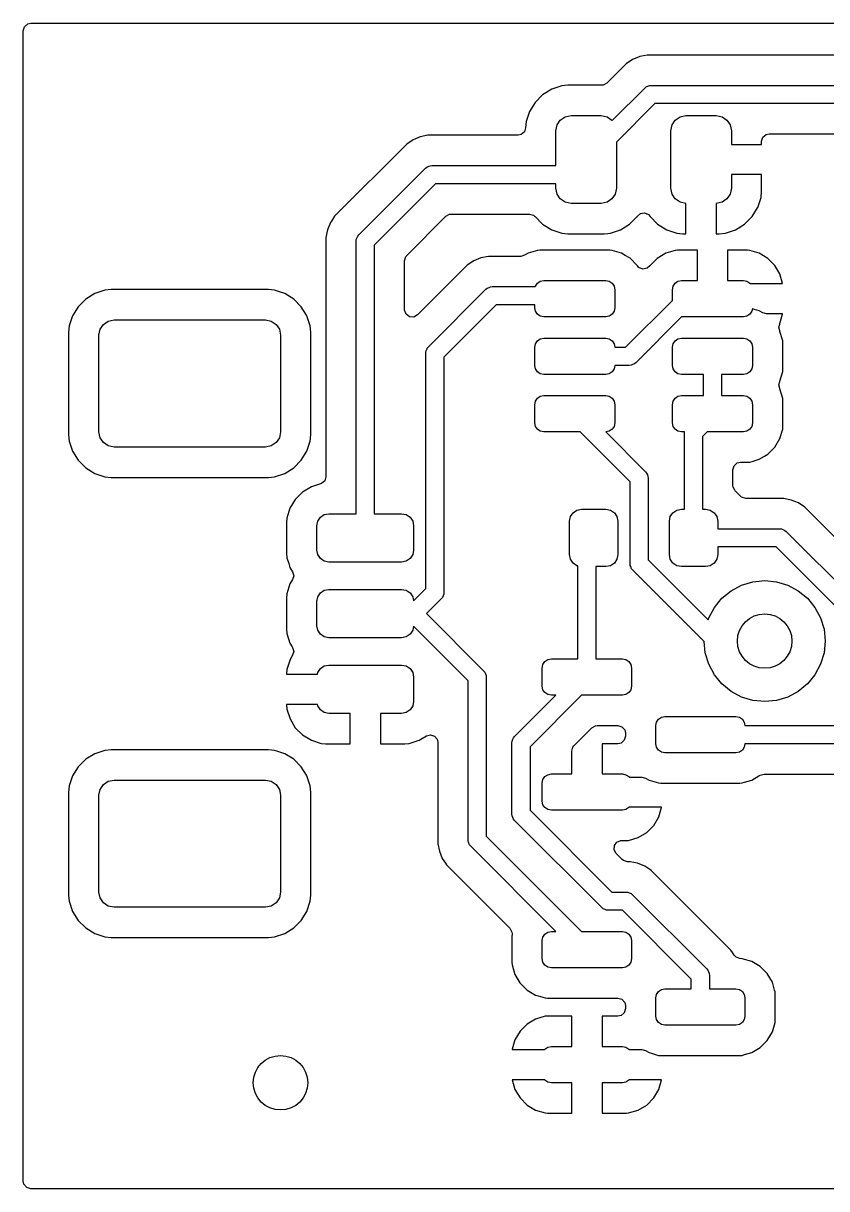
# Model space of a CAD drawing. Extents: x 133.5 to 160, y -98.2 to -79.
# Drawn here: x 133.5 to 146.78, y -98.25 to -79 of the extents above; entities that cross this region are included whole.
import ezdxf

# ---------------------------------------------------------------- set-up
doc = ezdxf.new("R2010")
doc.units = 0
doc.layers.add('BLACK', color=7, linetype='CONTINUOUS')

msp = doc.modelspace()

# ---------------------------------------------------------------- linework, layer by layer
at = {"layer": 'BLACK', "linetype": 'CONTINUOUS'}
for p, q in [((133.5, -79.124), (133.519685, -79.056961)), ((133.519685, -79.056961), (133.572489, -79.011206)), ((133.572489, -79.011206), (133.624, -79)), ((133.624, -79), (159.876, -79)), ((133.5, -84.099984), (133.5, -79.124)), ((143.460325, -79.669727), (143.141871, -79.988181)), ((143.460332, -79.669721), (143.460325, -79.669727)), ((143.566863, -79.59854), (143.460332, -79.669721)), ((143.566881, -79.59853), (143.566863, -79.59854)), ((143.63622, -79.56981), (143.566881, -79.59853)), ((143.685251, -79.5495), (143.63622, -79.56981)), ((143.685261, -79.549497), (143.685251, -79.5495)), ((143.810929, -79.5245), (143.685261, -79.549497)), ((143.810931, -79.5245), (143.810929, -79.5245)), ((150.864375, -79.5245), (143.810931, -79.5245)), ((142.3972, -80.035001), (142.230668, -80.090185)), ((142.397203, -80.035), (142.3972, -80.035001)), ((142.49998, -80.024501), (142.397203, -80.035)), ((142.499998, -80.0245), (142.49998, -80.024501)), ((143.05419, -80.0245), (142.499998, -80.0245)), ((143.080548, -80.021666), (143.05419, -80.0245)), ((143.141871, -79.988181), (143.080548, -80.021666)), ((143.231931, -80.605936), (143.768934, -80.068934)), ((143.768934, -80.068934), (143.791665, -80.050279)), ((143.791665, -80.050279), (143.828552, -80.035)), ((143.828552, -80.035), (143.845736, -80.027882)), ((143.845736, -80.027882), (143.875, -80.025)), ((143.875, -80.025), (150.800306, -80.025)), ((142.081342, -80.182289), (141.957289, -80.306342)), ((142.230663, -80.090187), (142.081342, -80.182289)), ((142.230668, -80.090185), (142.230663, -80.090187)), ((141.865186, -80.455666), (141.810001, -80.622203)), ((141.865187, -80.455663), (141.865186, -80.455666)), ((141.957289, -80.306342), (141.865187, -80.455663)), ((143.937132, -80.325), (143.3, -80.962132)), ((150.738174, -80.325), (143.937132, -80.325)), ((141.81, -80.622204), (141.7995, -80.724983)), ((141.810001, -80.622204), (141.81, -80.622204)), ((141.810001, -80.622203), (141.810001, -80.622204)), ((142.31903, -80.679329), (142.373223, -80.598223)), ((142.373223, -80.598223), (142.454329, -80.54403)), ((142.454329, -80.54403), (142.55, -80.525)), ((142.55, -80.525), (143.05, -80.525)), ((143.05, -80.525), (143.145671, -80.54403)), ((143.145671, -80.54403), (143.226777, -80.598223)), ((143.226777, -80.598223), (143.231931, -80.605936)), ((144.21903, -80.679329), (144.273223, -80.598223)), ((144.273223, -80.598223), (144.354329, -80.54403)), ((144.354329, -80.54403), (144.45, -80.525)), ((144.45, -80.525), (144.95, -80.525)), ((144.95, -80.525), (145.045671, -80.54403)), ((145.045671, -80.54403), (145.126777, -80.598223)), ((145.126777, -80.598223), (145.18097, -80.679329)), ((140.185929, -80.8495), (140.060261, -80.874497)), ((141.6755, -80.8495), (140.185929, -80.8495)), ((141.727011, -80.838294), (141.6755, -80.8495)), ((141.779815, -80.792539), (141.727011, -80.838294)), ((141.798734, -80.728108), (141.779815, -80.792539)), ((141.799155, -80.728129), (141.798734, -80.728108)), ((141.799179, -80.728132), (141.799155, -80.728129)), ((141.79934, -80.728139), (141.799179, -80.72813)), ((141.799179, -80.72813), (141.799179, -80.728132)), ((141.799468, -80.725605), (141.79934, -80.728139)), ((141.7995, -80.7255), (141.799468, -80.725605)), ((141.7995, -80.724983), (141.7995, -80.7255)), ((142.3, -80.775), (142.31903, -80.679329)), ((142.3, -81.35), (142.3, -80.775)), ((144.2, -80.775), (144.21903, -80.679329)), ((144.2, -81.725), (144.2, -80.775)), ((145.18097, -80.679329), (145.2, -80.775)), ((145.2, -80.775), (145.2, -81)), ((145.719684, -80.882461), (145.772488, -80.836706)), ((145.772488, -80.836706), (145.823999, -80.8255)), ((145.823999, -80.8255), (150.479498, -80.8255)), ((139.835326, -80.994726), (138.644726, -82.185326)), ((139.941874, -80.923534), (139.835326, -80.994726)), ((140.060255, -80.874499), (139.941874, -80.923534)), ((140.060261, -80.874497), (140.060255, -80.874499)), ((143.3, -80.962132), (143.3, -81.725)), ((145.2, -81), (145.699999, -81)), ((145.699999, -80.9495), (145.719684, -80.882461)), ((145.699999, -81), (145.699999, -80.9495)), ((139.043934, -82.493934), (140.143934, -81.393934)), ((140.143934, -81.393934), (140.166665, -81.375279)), ((140.166665, -81.375279), (140.198339, -81.362159)), ((140.198339, -81.362159), (140.220736, -81.352882)), ((140.220736, -81.352882), (140.25, -81.35)), ((140.25, -81.35), (142.3, -81.35)), ((145.7, -81.5), (145.2, -81.5)), ((145.2, -81.5), (145.2, -81.725)), ((145.7, -81.774973), (145.7, -81.5)), ((140.312132, -81.65), (139.3, -82.662132)), ((142.3, -81.65), (140.312132, -81.65)), ((142.3, -81.725), (142.3, -81.65)), ((142.31903, -81.820671), (142.3, -81.725)), ((143.3, -81.725), (143.28097, -81.820671)), ((144.21903, -81.820671), (144.2, -81.725)), ((145.2, -81.725), (145.18097, -81.820671)), ((145.689506, -81.87769), (145.699999, -81.774986)), ((145.699999, -81.774986), (145.7, -81.774973)), ((142.373223, -81.901777), (142.31903, -81.820671)), ((142.454329, -81.95597), (142.373223, -81.901777)), ((142.55, -81.975), (142.454329, -81.95597)), ((143.05, -81.975), (142.55, -81.975)), ((143.145671, -81.95597), (143.05, -81.975)), ((143.226777, -81.901777), (143.145671, -81.95597)), ((143.28097, -81.820671), (143.226777, -81.901777)), ((144.273223, -81.901777), (144.21903, -81.820671)), ((144.354329, -81.95597), (144.273223, -81.901777)), ((144.45, -81.975), (144.354329, -81.95597)), ((144.45, -82.474998), (144.45, -81.975)), ((145.045671, -81.95597), (144.95, -81.975)), ((144.95, -81.975), (144.95, -82.474999)), ((145.126777, -81.901777), (145.045671, -81.95597)), ((145.18097, -81.820671), (145.126777, -81.901777)), ((145.634358, -82.044119), (145.689505, -81.877697)), ((145.689505, -81.877697), (145.689506, -81.87769)), ((138.644726, -82.185326), (138.590445, -82.266566)), ((139.836819, -82.833127), (140.483127, -82.186819)), ((140.483127, -82.186819), (140.54445, -82.153334)), ((140.54445, -82.153334), (140.570808, -82.1505)), ((140.570808, -82.1505), (141.863132, -82.1505)), ((141.863132, -82.1505), (141.930171, -82.170185)), ((141.930171, -82.170185), (141.951346, -82.189383)), ((141.951346, -82.189383), (141.952181, -82.188549)), ((141.952181, -82.188549), (141.957288, -82.193656)), ((141.957288, -82.193656), (142.081344, -82.317712)), ((143.518656, -82.317712), (143.642712, -82.193656)), ((143.642712, -82.193656), (143.644752, -82.190347)), ((143.644752, -82.190347), (143.646745, -82.188555)), ((143.646745, -82.188555), (143.647193, -82.187989)), ((143.647193, -82.187989), (143.647289, -82.188065)), ((143.647289, -82.188065), (143.696694, -82.143623)), ((143.696694, -82.143623), (143.765656, -82.132395)), ((143.765656, -82.132395), (143.82974, -82.160234)), ((143.82974, -82.160234), (143.855829, -82.190339)), ((143.855829, -82.190339), (143.857681, -82.193341)), ((143.857681, -82.193341), (143.857683, -82.193344)), ((143.857683, -82.193344), (143.981654, -82.317315)), ((145.418345, -82.317315), (145.542315, -82.193345)), ((145.542315, -82.193345), (145.631408, -82.048903)), ((145.631408, -82.048903), (145.634356, -82.044124)), ((145.634356, -82.044124), (145.634358, -82.044119)), ((138.573533, -82.291875), (138.524499, -82.410255)), ((138.573539, -82.291865), (138.573533, -82.291875)), ((138.590443, -82.266568), (138.573539, -82.291865)), ((138.590445, -82.266566), (138.590443, -82.266568)), ((142.081344, -82.317712), (142.230666, -82.409814)), ((143.369334, -82.409814), (143.518656, -82.317712)), ((143.981654, -82.317315), (144.130875, -82.409356)), ((145.269124, -82.409356), (145.418345, -82.317315)), ((138.524497, -82.410261), (138.4995, -82.535928)), ((138.4995, -82.535928), (138.4995, -86.490773)), ((138.524499, -82.410255), (138.524497, -82.410261)), ((139, -82.6), (139.002882, -82.570736)), ((139.002882, -82.570736), (139.0173, -82.535928)), ((139.0173, -82.535928), (139.025279, -82.516665)), ((139.025279, -82.516665), (139.043934, -82.493934)), ((142.230666, -82.409814), (142.397203, -82.464999)), ((142.397203, -82.464999), (142.499991, -82.4755)), ((142.499991, -82.4755), (143.100008, -82.475499)), ((143.100008, -82.475499), (143.100016, -82.475498)), ((143.100016, -82.475498), (143.100019, -82.475498)), ((143.100019, -82.475498), (143.156302, -82.469748)), ((143.156302, -82.469748), (143.202797, -82.464999)), ((143.202797, -82.464999), (143.369334, -82.409814)), ((144.130875, -82.409356), (144.13088, -82.409358)), ((144.13088, -82.409358), (144.297302, -82.464505)), ((144.297302, -82.464505), (144.297309, -82.464506)), ((144.297309, -82.464506), (144.400019, -82.474999)), ((144.400019, -82.474999), (144.449999, -82.474998)), ((144.449999, -82.474998), (144.45, -82.474998)), ((144.95, -82.474999), (144.999972, -82.474999)), ((144.999972, -82.474999), (144.999986, -82.474998)), ((144.999986, -82.474998), (145.102697, -82.464505)), ((145.102697, -82.464505), (145.269119, -82.409358)), ((145.269119, -82.409358), (145.269124, -82.409356)), ((139, -87.1), (139, -82.6)), ((139.3, -82.662132), (139.3, -87.1)), ((141.997426, -82.752402), (141.839606, -82.798254)), ((141.997432, -82.752401), (141.997426, -82.752402)), ((142.034298, -82.7495), (141.997432, -82.752401)), ((142.034306, -82.7495), (142.034298, -82.7495)), ((143.190694, -82.7495), (142.034306, -82.7495)), ((143.190701, -82.7495), (143.190694, -82.7495)), ((143.227567, -82.752401), (143.190701, -82.7495)), ((143.227573, -82.752402), (143.227567, -82.752401)), ((143.385393, -82.798254), (143.227573, -82.752402)), ((144.272504, -82.7529), (144.114806, -82.798716)), ((144.27251, -82.752899), (144.272504, -82.7529)), ((144.30935, -82.75), (144.27251, -82.752899)), ((144.6375, -82.75), (144.30935, -82.75)), ((144.6375, -83.25), (144.6375, -82.75)), ((145.465649, -82.75), (145.1375, -82.75)), ((145.1375, -82.75), (145.1375, -83.25)), ((145.502489, -82.752899), (145.465649, -82.75)), ((145.502495, -82.7529), (145.502489, -82.752899)), ((145.660193, -82.798716), (145.502495, -82.7529)), ((139.8005, -82.920808), (139.820185, -82.853769)), ((139.8005, -83.730191), (139.8005, -82.920808)), ((139.820185, -82.853769), (139.836819, -82.833127)), ((140.941874, -82.923534), (140.835326, -82.994726)), ((141.060255, -82.874499), (140.941874, -82.923534)), ((141.060261, -82.874497), (141.060255, -82.874499)), ((141.185929, -82.8495), (141.060261, -82.874497)), ((141.719031, -82.8495), (141.185929, -82.8495)), ((141.782152, -82.832232), (141.719031, -82.8495)), ((141.839603, -82.798255), (141.782152, -82.832232)), ((141.839606, -82.798254), (141.839603, -82.798255)), ((143.385396, -82.798255), (143.385393, -82.798254)), ((143.385397, -82.798255), (143.385396, -82.798255)), ((143.385398, -82.798256), (143.385397, -82.798255)), ((143.444362, -82.833127), (143.385398, -82.798256)), ((143.526862, -82.881917), (143.444362, -82.833127)), ((143.52687, -82.881923), (143.526862, -82.881917)), ((143.643076, -82.998129), (143.52687, -82.881923)), ((143.973438, -82.882321), (143.857321, -82.998438)), ((143.973447, -82.882314), (143.973438, -82.882321)), ((144.114803, -82.798717), (143.973447, -82.882314)), ((144.114806, -82.798716), (144.114803, -82.798717)), ((145.660196, -82.798717), (145.660193, -82.798716)), ((145.801552, -82.882314), (145.660196, -82.798717)), ((145.801561, -82.882321), (145.801552, -82.882314)), ((145.917678, -82.998438), (145.801561, -82.882321)), ((140.835325, -82.994727), (140.012181, -83.817872)), ((140.835326, -82.994726), (140.835325, -82.994727)), ((143.643085, -82.99814), (143.643076, -82.998129)), ((143.643559, -82.998942), (143.643085, -82.99814)), ((143.644967, -83.000568), (143.643559, -82.998942)), ((143.647861, -83.004298), (143.644967, -83.000568)), ((143.648063, -83.00414), (143.647861, -83.004298)), ((143.672614, -83.032476), (143.648063, -83.00414)), ((143.7372, -83.059127), (143.672614, -83.032476)), ((143.805943, -83.046629), (143.7372, -83.059127)), ((143.851674, -83.003937), (143.805943, -83.046629)), ((143.852537, -83.004607), (143.851674, -83.003937)), ((143.856683, -82.999261), (143.852537, -83.004607)), ((143.857017, -82.99895), (143.856683, -82.999261)), ((143.857312, -82.998449), (143.857017, -82.99895)), ((143.857321, -82.998438), (143.857312, -82.998449)), ((145.917685, -82.998447), (145.917678, -82.998438)), ((146.001281, -83.139801), (145.917685, -82.998447)), ((146.0471, -83.297513), (146.001281, -83.139801)), ((141.220736, -83.352882), (141.25, -83.35)), ((141.25, -83.35), (141.959945, -83.35)), ((141.959945, -83.35), (141.961418, -83.342597)), ((141.961418, -83.342597), (141.993934, -83.293934)), ((141.993934, -83.293934), (142.042597, -83.261418)), ((142.042597, -83.261418), (142.1, -83.25)), ((142.1, -83.25), (143.125, -83.25)), ((143.125, -83.25), (143.182403, -83.261418)), ((143.182403, -83.261418), (143.231066, -83.293934)), ((143.231066, -83.293934), (143.263582, -83.342597)), ((143.263582, -83.342597), (143.275, -83.4)), ((144.225, -83.4), (144.236418, -83.342597)), ((144.236418, -83.342597), (144.268934, -83.293934)), ((144.268934, -83.293934), (144.317597, -83.261418)), ((144.317597, -83.261418), (144.375, -83.25)), ((144.375, -83.25), (144.6375, -83.25)), ((145.1375, -83.25), (145.4, -83.25)), ((145.4, -83.25), (145.457403, -83.261418)), ((145.457403, -83.261418), (145.506066, -83.293934)), ((145.506066, -83.293934), (145.510119, -83.3)), ((145.510119, -83.3), (146.047295, -83.3)), ((146.047295, -83.299998), (146.0471, -83.297513)), ((146.047295, -83.3), (146.047295, -83.299998)), ((134.680662, -83.465187), (134.531348, -83.557286)), ((134.680664, -83.465186), (134.680662, -83.465187)), ((134.847203, -83.410001), (134.680664, -83.465186)), ((134.847204, -83.41), (134.847203, -83.410001)), ((134.949984, -83.3995), (134.847204, -83.41)), ((134.949992, -83.3995), (134.949984, -83.3995)), ((137.550008, -83.3995), (134.949992, -83.3995)), ((137.550015, -83.3995), (137.550008, -83.3995)), ((137.652795, -83.41), (137.550015, -83.3995)), ((137.652797, -83.410001), (137.652795, -83.41)), ((137.736065, -83.437593), (137.652797, -83.410001)), ((137.819335, -83.465186), (137.736065, -83.437593)), ((137.819337, -83.465187), (137.819335, -83.465186)), ((137.968651, -83.557286), (137.819337, -83.465187)), ((140.193934, -84.343934), (141.143934, -83.393934)), ((141.143934, -83.393934), (141.166665, -83.375279)), ((141.166665, -83.375279), (141.198339, -83.362159)), ((141.198339, -83.362159), (141.220736, -83.352882)), ((143.275, -83.4), (143.275, -83.7)), ((144.225, -83.576606), (144.225, -83.4)), ((134.407286, -83.681348), (134.315187, -83.830662)), ((134.407289, -83.681344), (134.407286, -83.681348)), ((134.531344, -83.557289), (134.407289, -83.681344)), ((134.531348, -83.557286), (134.531344, -83.557289)), ((137.968655, -83.557289), (137.968651, -83.557286)), ((138.09271, -83.681344), (137.968655, -83.557289)), ((138.092713, -83.681348), (138.09271, -83.681344)), ((138.17977, -83.822489), (138.092713, -83.681348)), ((139.800816, -83.739037), (139.8005, -83.730191)), ((141.312132, -83.65), (140.45, -84.512132)), ((141.95, -83.65), (141.312132, -83.65)), ((141.95, -83.7), (141.95, -83.65)), ((141.961418, -83.757403), (141.95, -83.7)), ((143.275, -83.7), (143.263582, -83.757403)), ((143.451606, -84.35), (144.225, -83.576606)), ((145.546957, -83.715297), (145.538582, -83.757403)), ((145.580354, -83.725), (145.546957, -83.715297)), ((145.660393, -83.748254), (145.580354, -83.725)), ((134.315186, -83.830664), (134.260001, -83.997203)), ((134.315187, -83.830662), (134.315186, -83.830664)), ((134.823224, -83.973224), (134.90433, -83.91903)), ((134.90433, -83.91903), (135.000002, -83.900001)), ((135.000002, -83.900001), (137.499999, -83.9)), ((137.499999, -83.9), (137.59567, -83.91903)), ((137.59567, -83.91903), (137.676776, -83.973224)), ((138.184814, -83.830666), (138.17977, -83.822489)), ((138.239999, -83.997203), (138.184814, -83.830666)), ((139.825233, -83.804501), (139.800816, -83.739037)), ((139.881166, -83.846373), (139.825233, -83.804501)), ((139.950858, -83.851357), (139.881166, -83.846373)), ((140.012181, -83.817872), (139.950858, -83.851357)), ((141.993934, -83.806066), (141.961418, -83.757403)), ((142.042597, -83.838582), (141.993934, -83.806066)), ((142.1, -83.85), (142.042597, -83.838582)), ((143.125, -83.85), (142.1, -83.85)), ((143.182403, -83.838582), (143.125, -83.85)), ((143.231066, -83.806066), (143.182403, -83.838582)), ((143.263582, -83.757403), (143.231066, -83.806066)), ((144.37587, -83.85), (143.619804, -84.606066)), ((145.4, -83.85), (144.37587, -83.85)), ((145.457403, -83.838582), (145.4, -83.85)), ((145.506066, -83.806066), (145.457403, -83.838582)), ((145.538582, -83.757403), (145.506066, -83.806066)), ((145.660396, -83.748255), (145.660393, -83.748254)), ((145.718694, -83.782732), (145.660396, -83.748255)), ((145.781815, -83.8), (145.718694, -83.782732)), ((146.047295, -83.8), (145.781815, -83.8)), ((146.001281, -83.960197), (146.0471, -83.802486)), ((146.0471, -83.802486), (146.047295, -83.800001)), ((146.047295, -83.800001), (146.047295, -83.8)), ((133.5, -87.243386), (133.5, -84.099984)), ((134.26, -83.997204), (134.2495, -84.099984)), ((134.2495, -84.099984), (134.2495, -85.800015)), ((134.260001, -83.997203), (134.26, -83.997204)), ((134.75, -84.150001), (134.76903, -84.05433)), ((134.76903, -84.05433), (134.823224, -83.973224)), ((137.676776, -83.973224), (137.73097, -84.05433)), ((137.73097, -84.05433), (137.749999, -84.150002)), ((138.2505, -84.099992), (138.239999, -83.997203)), ((138.2505, -85.800008), (138.2505, -84.099992)), ((145.983396, -84.019901), (145.998753, -83.967603)), ((145.9992, -84.082206), (145.983396, -84.019901)), ((145.998184, -83.967357), (146.000182, -83.962738)), ((145.998753, -83.967603), (145.998184, -83.967357)), ((145.998647, -84.082446), (145.9992, -84.082206)), ((146.00013, -84.085874), (145.998647, -84.082446)), ((146.000574, -84.087624), (146.00013, -84.085874)), ((146.000182, -83.962738), (146.000581, -83.961382)), ((146.001744, -84.089602), (146.000574, -84.087624)), ((146.000581, -83.961382), (146.001281, -83.960197)), ((146.047598, -84.247431), (146.001744, -84.089602)), ((134.750001, -85.749998), (134.75, -84.150001)), ((137.749999, -84.150002), (137.75, -85.749999)), ((141.95, -84.35), (141.961418, -84.292597)), ((141.961418, -84.292597), (141.993934, -84.243934)), ((141.993934, -84.243934), (142.042597, -84.211418)), ((142.042597, -84.211418), (142.1, -84.2)), ((142.1, -84.2), (143.125, -84.2)), ((143.125, -84.2), (143.182403, -84.211418)), ((143.182403, -84.211418), (143.231066, -84.243934)), ((143.231066, -84.243934), (143.263582, -84.292597)), ((143.263582, -84.292597), (143.275, -84.35)), ((144.225, -84.35), (144.236418, -84.292597)), ((144.236418, -84.292597), (144.268934, -84.243934)), ((144.268934, -84.243934), (144.317597, -84.211418)), ((144.317597, -84.211418), (144.375, -84.2)), ((144.375, -84.2), (145.4, -84.2)), ((145.4, -84.2), (145.457403, -84.211418)), ((145.457403, -84.211418), (145.506066, -84.243934)), ((145.506066, -84.243934), (145.538582, -84.292597)), ((145.538582, -84.292597), (145.55, -84.35)), ((146.0505, -84.284306), (146.047598, -84.247431)), ((146.0505, -84.705069), (146.0505, -84.284306)), ((140.15, -84.45), (140.152882, -84.420736)), ((140.15, -88.337868), (140.15, -84.45)), ((140.152882, -84.420736), (140.171711, -84.37528)), ((140.171711, -84.37528), (140.175279, -84.366665)), ((140.175279, -84.366665), (140.193934, -84.343934)), ((141.95, -84.65), (141.95, -84.35)), ((143.275, -84.35), (143.451606, -84.35)), ((144.225, -84.65), (144.225, -84.35)), ((145.55, -84.35), (145.55, -84.65)), ((140.45, -84.512132), (140.45, -88.4)), ((141.961418, -84.707403), (141.95, -84.65)), ((143.275, -84.65), (143.263582, -84.707403)), ((143.513738, -84.65), (143.275, -84.65)), ((143.543002, -84.647118), (143.513738, -84.65)), ((143.565399, -84.63784), (143.543002, -84.647118)), ((143.597073, -84.624721), (143.565399, -84.63784)), ((143.619804, -84.606066), (143.597073, -84.624721)), ((144.236418, -84.707403), (144.225, -84.65)), ((145.55, -84.65), (145.538582, -84.707403)), ((141.993934, -84.756066), (141.961418, -84.707403)), ((142.042597, -84.788582), (141.993934, -84.756066)), ((142.1, -84.8), (142.042597, -84.788582)), ((143.125, -84.8), (142.1, -84.8)), ((143.182403, -84.788582), (143.125, -84.8)), ((143.231066, -84.756066), (143.182403, -84.788582)), ((143.263582, -84.707403), (143.231066, -84.756066)), ((144.268934, -84.756066), (144.236418, -84.707403)), ((144.317597, -84.788582), (144.268934, -84.756066)), ((144.375, -84.8), (144.317597, -84.788582)), ((144.7375, -84.8), (144.375, -84.8)), ((144.7375, -85.15), (144.7375, -84.8)), ((145.4, -84.8), (145.0375, -84.8)), ((145.0375, -84.8), (145.0375, -85.15)), ((145.457403, -84.788582), (145.4, -84.8)), ((145.506066, -84.756066), (145.457403, -84.788582)), ((145.538582, -84.707403), (145.506066, -84.756066)), ((146.001744, -84.910398), (146.047598, -84.752569)), ((146.047598, -84.752569), (146.0505, -84.715694)), ((146.0505, -84.715694), (146.0505, -84.705069)), ((145.983685, -84.970403), (145.999139, -84.91777)), ((145.999351, -85.032137), (145.983685, -84.970403)), ((145.998646, -84.917557), (146.000376, -84.913558)), ((145.999139, -84.91777), (145.998646, -84.917557)), ((145.998646, -85.032443), (145.999351, -85.032137)), ((146.000538, -85.036816), (145.998646, -85.032443)), ((146.000376, -84.913558), (146.000871, -84.911874)), ((146.00087, -85.038125), (146.000538, -85.036816)), ((146.001744, -85.039602), (146.00087, -85.038125)), ((146.000871, -84.911874), (146.001744, -84.910398)), ((146.047598, -85.197431), (146.001744, -85.039602)), ((141.95, -85.3), (141.961418, -85.242597)), ((141.961418, -85.242597), (141.993934, -85.193934)), ((141.993934, -85.193934), (142.042597, -85.161418)), ((142.042597, -85.161418), (142.1, -85.15)), ((142.1, -85.15), (143.125, -85.15)), ((143.125, -85.15), (143.182403, -85.161418)), ((143.182403, -85.161418), (143.231066, -85.193934)), ((143.231066, -85.193934), (143.263582, -85.242597)), ((143.263582, -85.242597), (143.275, -85.3)), ((144.225, -85.3), (144.236418, -85.242597)), ((144.236418, -85.242597), (144.268934, -85.193934)), ((144.268934, -85.193934), (144.317597, -85.161418)), ((144.317597, -85.161418), (144.375, -85.15)), ((144.375, -85.15), (144.7375, -85.15)), ((145.0375, -85.15), (145.4, -85.15)), ((145.4, -85.15), (145.457403, -85.161418)), ((145.457403, -85.161418), (145.506066, -85.193934)), ((145.506066, -85.193934), (145.538582, -85.242597)), ((145.538582, -85.242597), (145.55, -85.3)), ((146.0505, -85.234306), (146.047598, -85.197431)), ((146.0505, -85.665694), (146.0505, -85.234306)), ((141.95, -85.6), (141.95, -85.3)), ((143.275, -85.3), (143.275, -85.6)), ((144.225, -85.6), (144.225, -85.3)), ((145.55, -85.3), (145.55, -85.6)), ((141.961418, -85.657403), (141.95, -85.6)), ((141.993934, -85.706066), (141.961418, -85.657403)), ((143.263582, -85.657403), (143.231066, -85.706066)), ((143.275, -85.6), (143.263582, -85.657403)), ((144.236418, -85.657403), (144.225, -85.6)), ((144.268934, -85.706066), (144.236418, -85.657403)), ((145.538582, -85.657403), (145.506066, -85.706066)), ((145.55, -85.6), (145.538582, -85.657403)), ((134.2495, -85.800015), (134.26, -85.902795)), ((134.76903, -85.84567), (134.750001, -85.749998)), ((134.823224, -85.926776), (134.76903, -85.84567)), ((137.73097, -85.84567), (137.676776, -85.926776)), ((137.75, -85.749999), (137.73097, -85.84567)), ((138.239999, -85.902797), (138.2505, -85.800008)), ((142.042597, -85.738582), (141.993934, -85.706066)), ((142.1, -85.75), (142.042597, -85.738582)), ((142.700368, -85.75), (142.1, -85.75)), ((143.525, -86.574632), (142.700368, -85.75)), ((143.125, -85.75), (143.124632, -85.75)), ((143.124632, -85.75), (143.781066, -86.406434)), ((143.182403, -85.738582), (143.125, -85.75)), ((143.231066, -85.706066), (143.182403, -85.738582)), ((144.317597, -85.738582), (144.268934, -85.706066)), ((144.375, -85.75), (144.317597, -85.738582)), ((144.426231, -85.75), (144.375, -85.75)), ((144.425, -85.7625), (144.426231, -85.75)), ((144.425, -87.025), (144.425, -85.7625)), ((144.799632, -85.75), (144.725, -85.824632)), ((144.725, -85.824632), (144.725, -87.025)), ((145.4, -85.75), (144.799632, -85.75)), ((145.457403, -85.738582), (145.4, -85.75)), ((145.506066, -85.706066), (145.457403, -85.738582)), ((146.001744, -85.860398), (146.047598, -85.702569)), ((146.047598, -85.702569), (146.0505, -85.665694)), ((134.26, -85.902795), (134.260001, -85.902796)), ((134.260001, -85.902796), (134.315186, -86.069335)), ((134.90433, -85.98097), (134.823224, -85.926776)), ((135.000001, -86), (134.90433, -85.98097)), ((137.499998, -85.999999), (135.000001, -86)), ((137.59567, -85.98097), (137.499998, -85.999999)), ((137.676776, -85.926776), (137.59567, -85.98097)), ((138.184814, -86.069334), (138.239999, -85.902797)), ((145.801865, -86.118081), (145.918081, -86.001865)), ((145.918081, -86.001865), (146.001744, -85.860398)), ((134.315186, -86.069335), (134.315187, -86.069337)), ((134.315187, -86.069337), (134.407286, -86.218651)), ((134.407286, -86.218651), (134.407289, -86.218655)), ((134.407289, -86.218655), (134.531344, -86.34271)), ((137.968655, -86.342711), (138.092711, -86.218655)), ((138.092711, -86.218655), (138.184814, -86.069334)), ((145.502573, -86.247597), (145.544191, -86.235505)), ((145.544191, -86.235505), (145.660398, -86.201744)), ((145.660398, -86.201744), (145.747894, -86.149999)), ((145.747894, -86.149999), (145.801865, -86.118081)), ((134.531344, -86.34271), (134.531348, -86.342713)), ((134.531348, -86.342713), (134.680662, -86.434812)), ((137.819334, -86.434814), (137.968655, -86.342711)), ((143.781066, -86.406434), (143.799721, -86.429165)), ((143.799721, -86.429165), (143.81284, -86.460839)), ((145.2255, -86.3745), (145.245185, -86.307461)), ((145.2255, -86.63348), (145.2255, -86.3745)), ((145.245185, -86.307461), (145.297989, -86.261706)), ((145.297989, -86.261706), (145.3495, -86.2505)), ((145.3495, -86.2505), (145.465686, -86.2505)), ((145.465686, -86.2505), (145.465694, -86.2505)), ((145.465694, -86.2505), (145.502569, -86.247598)), ((145.502569, -86.247598), (145.502571, -86.247597)), ((145.502571, -86.247597), (145.502573, -86.247597)), ((134.680662, -86.434812), (134.680664, -86.434813)), ((134.680664, -86.434813), (134.680666, -86.434814)), ((134.680666, -86.434814), (134.847203, -86.489999)), ((134.847203, -86.489999), (134.949992, -86.5005)), ((134.949992, -86.5005), (134.949997, -86.5005)), ((134.949997, -86.5005), (137.550003, -86.5005)), ((137.550003, -86.5005), (137.550008, -86.5005)), ((137.550008, -86.5005), (137.652797, -86.489999)), ((137.652797, -86.489999), (137.819334, -86.434814)), ((138.41239, -86.609158), (138.260397, -86.65652)), ((138.427011, -86.603567), (138.41239, -86.609158)), ((138.479815, -86.557812), (138.427011, -86.603567)), ((138.4995, -86.490773), (138.479815, -86.557812)), ((143.525, -87.925), (143.525, -86.574632)), ((143.81284, -86.460839), (143.822118, -86.483236)), ((143.822118, -86.483236), (143.825, -86.5125)), ((143.825, -86.5125), (143.825, -87.862868)), ((138.114811, -86.74453), (137.99453, -86.864811)), ((138.260397, -86.65652), (138.114811, -86.74453)), ((145.228334, -86.659838), (145.2255, -86.63348)), ((145.250264, -86.7), (145.228334, -86.659838)), ((145.261819, -86.721161), (145.250264, -86.7)), ((145.330468, -86.78981), (145.261819, -86.721161)), ((145.335094, -86.795715), (145.330468, -86.78981)), ((145.335762, -86.795191), (145.335094, -86.795715)), ((145.36945, -86.829815), (145.335762, -86.795191)), ((137.99453, -86.864811), (137.906522, -87.010393)), ((145.436489, -86.8495), (145.36945, -86.829815)), ((146.064069, -86.8495), (145.436489, -86.8495)), ((146.064071, -86.8495), (146.064069, -86.8495)), ((146.189738, -86.874497), (146.064071, -86.8495)), ((146.189744, -86.874499), (146.189738, -86.874497)), ((146.308127, -86.923535), (146.189744, -86.874499)), ((146.412328, -86.993159), (146.308127, -86.923535)), ((146.414673, -86.994726), (146.412328, -86.993159)), ((148.738319, -89.318372), (146.414673, -86.994726)), ((137.855913, -87.172807), (137.8495, -87.243386)), ((137.906522, -87.010393), (137.855913, -87.172807)), ((138.365224, -87.223463), (138.408579, -87.158579)), ((138.408579, -87.158579), (138.473463, -87.115224)), ((138.473463, -87.115224), (138.55, -87.1)), ((138.55, -87.1), (139, -87.1)), ((139.3, -87.1), (139.75, -87.1)), ((139.75, -87.1), (139.826537, -87.115224)), ((139.826537, -87.115224), (139.891421, -87.158579)), ((139.891421, -87.158579), (139.934776, -87.223463)), ((142.525, -87.225), (142.540224, -87.148463)), ((142.540224, -87.148463), (142.583579, -87.083579)), ((142.583579, -87.083579), (142.648463, -87.040224)), ((142.648463, -87.040224), (142.725, -87.025)), ((142.725, -87.025), (143.125, -87.025)), ((143.125, -87.025), (143.201537, -87.040224)), ((143.201537, -87.040224), (143.266421, -87.083579)), ((143.266421, -87.083579), (143.309776, -87.148463)), ((143.309776, -87.148463), (143.325, -87.225)), ((144.175, -87.225), (144.190224, -87.148463)), ((144.190224, -87.148463), (144.233579, -87.083579)), ((144.233579, -87.083579), (144.298463, -87.040224)), ((144.298463, -87.040224), (144.375, -87.025)), ((144.375, -87.025), (144.425, -87.025)), ((144.725, -87.025), (144.775, -87.025)), ((144.775, -87.025), (144.851537, -87.040224)), ((144.851537, -87.040224), (144.916421, -87.083579)), ((144.916421, -87.083579), (144.959776, -87.148463)), ((144.959776, -87.148463), (144.975, -87.225)), ((133.5, -90.256582), (133.5, -87.243386)), ((137.8495, -87.243386), (137.8495, -87.756613)), ((138.35, -87.3), (138.365224, -87.223463)), ((138.35, -87.7), (138.35, -87.3)), ((139.934776, -87.223463), (139.95, -87.3)), ((139.95, -87.3), (139.95, -87.7)), ((142.525, -87.775), (142.525, -87.225)), ((143.325, -87.225), (143.325, -87.775)), ((144.175, -87.775), (144.175, -87.225)), ((144.975, -87.225), (144.975, -87.35)), ((144.975, -87.35), (146, -87.35)), ((146, -87.35), (146.029264, -87.352882)), ((146.029264, -87.352882), (146.051661, -87.362159)), ((146.051661, -87.362159), (146.083335, -87.375279)), ((146.083335, -87.375279), (146.106066, -87.393934)), ((146.106066, -87.393934), (149.012132, -90.3)), ((137.8495, -87.756613), (137.855913, -87.827192)), ((138.365224, -87.776537), (138.35, -87.7)), ((138.408579, -87.841421), (138.365224, -87.776537)), ((139.934776, -87.776537), (139.891421, -87.841421)), ((139.95, -87.7), (139.934776, -87.776537)), ((142.540224, -87.851537), (142.525, -87.775)), ((143.325, -87.775), (143.309776, -87.851537)), ((144.190224, -87.851537), (144.175, -87.775)), ((144.975, -87.775), (144.959776, -87.851537)), ((145.937868, -87.65), (144.975, -87.65)), ((144.975, -87.65), (144.975, -87.775)), ((148.843934, -90.556066), (145.937868, -87.65)), ((137.855913, -87.827192), (137.855913, -87.827194)), ((137.855913, -87.827194), (137.855914, -87.827196)), ((137.855914, -87.827196), (137.885636, -87.92258)), ((137.885636, -87.92258), (137.906523, -87.989608)), ((138.473463, -87.884776), (138.408579, -87.841421)), ((138.55, -87.9), (138.473463, -87.884776)), ((139.75, -87.9), (138.55, -87.9)), ((139.826537, -87.884776), (139.75, -87.9)), ((139.891421, -87.841421), (139.826537, -87.884776)), ((142.583579, -87.916421), (142.540224, -87.851537)), ((142.648463, -87.959776), (142.583579, -87.916421)), ((142.6625, -87.962568), (142.648463, -87.959776)), ((142.6625, -89.5), (142.6625, -87.962568)), ((143.201537, -87.959776), (143.125, -87.975)), ((143.266421, -87.916421), (143.201537, -87.959776)), ((143.309776, -87.851537), (143.266421, -87.916421)), ((143.527882, -87.954264), (143.525, -87.925)), ((143.536471, -87.975), (143.527882, -87.954264)), ((143.825, -87.862868), (144.816327, -88.854195)), ((144.233579, -87.916421), (144.190224, -87.851537)), ((144.298463, -87.959776), (144.233579, -87.916421)), ((144.375, -87.975), (144.298463, -87.959776)), ((144.851537, -87.959776), (144.775, -87.975)), ((144.916421, -87.916421), (144.851537, -87.959776)), ((144.959776, -87.851537), (144.916421, -87.916421)), ((137.906523, -87.989608), (137.94959, -88.060851)), ((137.94959, -88.060851), (137.967426, -88.128406)), ((137.967426, -88.128406), (137.94959, -88.189149)), ((143.125, -87.975), (142.9625, -87.975)), ((142.9625, -87.975), (142.9625, -89.5)), ((143.550279, -88.008335), (143.536471, -87.975)), ((143.568934, -88.031066), (143.550279, -88.008335)), ((144.750823, -89.212955), (143.568934, -88.031066)), ((144.775, -87.975), (144.375, -87.975)), ((137.906523, -88.260391), (137.855913, -88.422807)), ((137.94959, -88.189149), (137.906523, -88.260391)), ((138.473463, -88.365224), (138.55, -88.35)), ((138.55, -88.35), (139.75, -88.35)), ((139.75, -88.35), (139.826537, -88.365224)), ((139.947987, -88.53988), (140.15, -88.337868)), ((145.19443, -88.373125), (145.367317, -88.280715)), ((145.367317, -88.280715), (145.55491, -88.22381)), ((145.55491, -88.22381), (145.75, -88.204595)), ((145.75, -88.204595), (145.94509, -88.22381)), ((145.94509, -88.22381), (146.132683, -88.280715)), ((146.132683, -88.280715), (146.30557, -88.373125)), ((137.855913, -88.422807), (137.8495, -88.493386)), ((137.8495, -88.493386), (137.8495, -89.006613)), ((138.35, -88.55), (138.365224, -88.473463)), ((138.35, -88.95), (138.35, -88.55)), ((138.365224, -88.473463), (138.408579, -88.408579)), ((138.408579, -88.408579), (138.473463, -88.365224)), ((139.826537, -88.365224), (139.891421, -88.408579)), ((139.891421, -88.408579), (139.934776, -88.473463)), ((139.934776, -88.473463), (139.947987, -88.53988)), ((140.406066, -88.506066), (140.162132, -88.75)), ((140.424721, -88.483335), (140.406066, -88.506066)), ((140.447118, -88.429263), (140.424721, -88.483335)), ((140.45, -88.4), (140.447118, -88.429263)), ((144.91853, -88.649025), (145.042893, -88.497488)), ((145.042893, -88.497488), (145.19443, -88.373125)), ((146.30557, -88.373125), (146.457107, -88.497488)), ((146.457107, -88.497488), (146.58147, -88.649025)), ((144.82612, -88.821912), (144.91853, -88.649025)), ((146.58147, -88.649025), (146.67388, -88.821912)), ((140.162132, -88.75), (141.106066, -89.693934)), ((144.816327, -88.854195), (144.82612, -88.821912)), ((146.67388, -88.821912), (146.730785, -89.009505)), ((137.8495, -89.006613), (137.855913, -89.077192)), ((137.855913, -89.077192), (137.855913, -89.077194)), ((137.855913, -89.077194), (137.855914, -89.077196)), ((137.855914, -89.077196), (137.906522, -89.239606)), ((138.365224, -89.026537), (138.35, -88.95)), ((138.408579, -89.091421), (138.365224, -89.026537)), ((138.473463, -89.134776), (138.408579, -89.091421)), ((139.891421, -89.091421), (139.826537, -89.134776)), ((139.934776, -89.026537), (139.891421, -89.091421)), ((139.947987, -88.960119), (139.934776, -89.026537)), ((140.85, -89.862132), (139.947987, -88.960119)), ((146.730785, -89.009505), (146.75, -89.204595)), ((137.906522, -89.239606), (137.941659, -89.29773)), ((137.941659, -89.29773), (137.949883, -89.311333)), ((137.949883, -89.311333), (137.967719, -89.378888)), ((138.55, -89.15), (138.473463, -89.134776)), ((139.75, -89.15), (138.55, -89.15)), ((139.826537, -89.134776), (139.75, -89.15)), ((144.769215, -89.399685), (144.750823, -89.212955)), ((146.75, -89.204595), (146.730785, -89.399685)), ((137.90698, -89.510605), (137.856409, -89.672893)), ((137.949884, -89.439632), (137.90698, -89.510605)), ((137.967719, -89.378888), (137.949884, -89.439632)), ((142.118934, -89.543934), (142.167597, -89.511418)), ((142.167597, -89.511418), (142.225, -89.5)), ((142.225, -89.5), (142.6625, -89.5)), ((142.9625, -89.5), (143.4, -89.5)), ((143.4, -89.5), (143.457403, -89.511418)), ((143.457403, -89.511418), (143.506066, -89.543934)), ((144.82612, -89.587278), (144.769215, -89.399685)), ((146.730785, -89.399685), (146.67388, -89.587278)), ((137.856409, -89.672893), (137.85, -89.743427)), ((138.365224, -89.723463), (138.408579, -89.658579)), ((138.408579, -89.658579), (138.473463, -89.615224)), ((138.473463, -89.615224), (138.55, -89.6)), ((138.55, -89.6), (139.75, -89.6)), ((139.75, -89.6), (139.826537, -89.615224)), ((139.826537, -89.615224), (139.891421, -89.658579)), ((139.891421, -89.658579), (139.934776, -89.723463)), ((141.106066, -89.693934), (141.124721, -89.716664)), ((142.075, -89.65), (142.086418, -89.592597)), ((142.075, -89.95), (142.075, -89.65)), ((142.086418, -89.592597), (142.118934, -89.543934)), ((143.506066, -89.543934), (143.538582, -89.592597)), ((143.538582, -89.592597), (143.55, -89.65)), ((143.55, -89.65), (143.55, -89.95)), ((144.91853, -89.760165), (144.82612, -89.587278)), ((146.67388, -89.587278), (146.58147, -89.760165)), ((137.85, -89.743427), (137.85, -89.75)), ((137.85, -89.75), (138.359946, -89.75)), ((138.359946, -89.75), (138.365224, -89.723463)), ((139.934776, -89.723463), (139.95, -89.8)), ((139.95, -89.8), (139.95, -90.2)), ((140.85, -92.4875), (140.85, -89.862132)), ((141.124721, -89.716664), (141.135806, -89.743427)), ((141.135806, -89.743427), (141.147118, -89.770736)), ((141.147118, -89.770736), (141.15, -89.8)), ((141.15, -89.8), (141.15, -92.425368)), ((145.042893, -89.911702), (144.91853, -89.760165)), ((146.58147, -89.760165), (146.457107, -89.911702)), ((142.086418, -90.007403), (142.075, -89.95)), ((142.118934, -90.056066), (142.086418, -90.007403)), ((142.167597, -90.088582), (142.118934, -90.056066)), ((142.225, -90.1), (142.167597, -90.088582)), ((143.457403, -90.088582), (143.4, -90.1)), ((143.506066, -90.056066), (143.457403, -90.088582)), ((143.538582, -90.007403), (143.506066, -90.056066)), ((143.55, -89.95), (143.538582, -90.007403)), ((145.19443, -90.036065), (145.042893, -89.911702)), ((145.367317, -90.128475), (145.19443, -90.036065)), ((146.30557, -90.036065), (146.132683, -90.128475)), ((146.457107, -89.911702), (146.30557, -90.036065)), ((133.5, -91.699984), (133.5, -90.256582)), ((138.359946, -90.25), (137.850001, -90.25)), ((137.850001, -90.25), (137.850001, -90.256582)), ((137.850001, -90.256582), (137.856408, -90.327102)), ((138.365224, -90.276537), (138.359946, -90.25)), ((138.408579, -90.341421), (138.365224, -90.276537)), ((139.934776, -90.276537), (139.891421, -90.341421)), ((139.95, -90.2), (139.934776, -90.276537)), ((141.618934, -90.781434), (142.300368, -90.1)), ((142.724632, -90.1), (141.875, -90.949632)), ((142.300368, -90.1), (142.225, -90.1)), ((143.4, -90.1), (142.724632, -90.1)), ((145.55491, -90.18538), (145.367317, -90.128475)), ((145.75, -90.204595), (145.55491, -90.18538)), ((145.94509, -90.18538), (145.75, -90.204595)), ((146.132683, -90.128475), (145.94509, -90.18538)), ((137.856408, -90.327102), (137.856409, -90.327107)), ((137.856409, -90.327107), (137.906981, -90.489396)), ((138.473463, -90.384776), (138.408579, -90.341421)), ((138.55, -90.4), (138.473463, -90.384776)), ((138.9, -90.4), (138.55, -90.4)), ((138.9, -90.899998), (138.9, -90.4)), ((139.75, -90.4), (139.4, -90.4)), ((139.4, -90.4), (139.4, -90.899999)), ((139.826537, -90.384776), (139.75, -90.4)), ((139.891421, -90.341421), (139.826537, -90.384776)), ((143.993934, -90.493934), (144.042597, -90.461418)), ((144.042597, -90.461418), (144.1, -90.45)), ((144.1, -90.45), (145.275, -90.45)), ((145.275, -90.45), (145.332403, -90.461418)), ((145.332403, -90.461418), (145.381066, -90.493934)), ((137.906981, -90.489396), (137.994927, -90.634877)), ((137.994927, -90.634877), (138.115122, -90.755072)), ((142.598819, -90.933627), (142.895627, -90.636819)), ((142.895627, -90.636819), (142.95695, -90.603334)), ((142.95695, -90.603334), (142.983308, -90.6005)), ((142.983308, -90.6005), (143.3255, -90.6005)), ((143.3255, -90.6005), (143.392539, -90.620185)), ((143.392539, -90.620185), (143.438294, -90.672989)), ((143.95, -90.6), (143.961418, -90.542597)), ((143.95, -90.9), (143.95, -90.6)), ((143.961418, -90.542597), (143.993934, -90.493934)), ((145.381066, -90.493934), (145.413582, -90.542597)), ((145.413582, -90.542597), (145.425, -90.6)), ((145.425, -90.6), (148.542893, -90.6)), ((138.115122, -90.755072), (138.260604, -90.843019)), ((138.260604, -90.843019), (138.260603, -90.843019)), ((138.260603, -90.843019), (138.422894, -90.89359)), ((139.877107, -90.89359), (140.039396, -90.843018)), ((140.039396, -90.843018), (140.16135, -90.769295)), ((140.16135, -90.769295), (140.228904, -90.751459)), ((140.228904, -90.751459), (140.295378, -90.772976)), ((140.295378, -90.772976), (140.339666, -90.827017)), ((140.339666, -90.827017), (140.3495, -90.875412)), ((141.575, -90.8875), (141.577882, -90.858236)), ((141.577882, -90.858236), (141.591533, -90.82528)), ((141.591533, -90.82528), (141.600279, -90.804165)), ((141.600279, -90.804165), (141.618934, -90.781434)), ((143.429815, -90.843039), (143.377011, -90.888794)), ((143.4495, -90.776), (143.429815, -90.843039)), ((143.438294, -90.672989), (143.4495, -90.7245)), ((143.4495, -90.7245), (143.4495, -90.776)), ((134.847203, -91.010001), (134.680664, -91.065186)), ((134.847204, -91.01), (134.847203, -91.010001)), ((134.949984, -90.9995), (134.847204, -91.01)), ((134.949992, -90.9995), (134.949984, -90.9995)), ((137.550008, -90.9995), (134.949992, -90.9995)), ((137.550015, -90.9995), (137.550008, -90.9995)), ((137.652795, -91.01), (137.550015, -90.9995)), ((137.652797, -91.010001), (137.652795, -91.01)), ((137.686919, -91.021308), (137.652797, -91.010001)), ((137.819335, -91.065186), (137.686919, -91.021308)), ((138.422894, -90.89359), (138.422893, -90.89359)), ((138.422893, -90.89359), (138.493427, -90.899999)), ((138.493427, -90.899999), (138.899999, -90.899999)), ((138.899999, -90.899999), (138.9, -90.899998)), ((139.4, -90.899999), (139.806581, -90.899999)), ((139.806581, -90.899999), (139.877102, -90.893591)), ((139.877102, -90.893591), (139.877107, -90.89359)), ((140.3495, -90.875412), (140.3495, -92.551569)), ((141.575, -92.061262), (141.575, -90.8875)), ((141.875, -90.949632), (141.875, -91.99913)), ((142.5625, -91.021308), (142.582185, -90.954269)), ((142.5625, -91.4), (142.5625, -91.021308)), ((142.582185, -90.954269), (142.598819, -90.933627)), ((143.3255, -90.9), (143.0625, -90.9)), ((143.0625, -90.9), (143.0625, -91.4)), ((143.377011, -90.888794), (143.3255, -90.9)), ((143.961418, -90.957403), (143.95, -90.9)), ((143.993934, -91.006066), (143.961418, -90.957403)), ((144.042597, -91.038582), (143.993934, -91.006066)), ((144.1, -91.05), (144.042597, -91.038582)), ((145.275, -91.05), (144.1, -91.05)), ((145.332403, -91.038582), (145.275, -91.05)), ((145.381066, -91.006066), (145.332403, -91.038582)), ((145.413582, -90.957403), (145.381066, -91.006066)), ((145.425, -90.9), (145.413582, -90.957403)), ((148.480761, -90.9), (145.425, -90.9)), ((134.531344, -91.157289), (134.407289, -91.281344)), ((134.531348, -91.157286), (134.531344, -91.157289)), ((134.680662, -91.065187), (134.531348, -91.157286)), ((134.680664, -91.065186), (134.680662, -91.065187)), ((137.819337, -91.065187), (137.819335, -91.065186)), ((137.968651, -91.157286), (137.819337, -91.065187)), ((137.968655, -91.157289), (137.968651, -91.157286)), ((138.09271, -91.281344), (137.968655, -91.157289)), ((134.315186, -91.430664), (134.260001, -91.597203)), ((134.315187, -91.430662), (134.315186, -91.430664)), ((134.407286, -91.281348), (134.315187, -91.430662)), ((134.407289, -91.281344), (134.407286, -91.281348)), ((138.092713, -91.281348), (138.09271, -91.281344)), ((138.178349, -91.420185), (138.092713, -91.281348)), ((138.184814, -91.430666), (138.178349, -91.420185)), ((138.239999, -91.597203), (138.184814, -91.430666)), ((142.118934, -91.443934), (142.167597, -91.411418)), ((142.167597, -91.411418), (142.225, -91.4)), ((142.225, -91.4), (142.5625, -91.4)), ((143.0625, -91.4), (143.4, -91.4)), ((143.4, -91.4), (143.457403, -91.411418)), ((143.457403, -91.411418), (143.506066, -91.443934)), ((145.535398, -91.501744), (145.655585, -91.430666)), ((145.655585, -91.430666), (145.677395, -91.417768)), ((145.677395, -91.417768), (145.740516, -91.4005)), ((145.740516, -91.4005), (148.222084, -91.4005)), ((134.26, -91.597204), (134.2495, -91.699984)), ((134.260001, -91.597203), (134.26, -91.597204)), ((134.76903, -91.65433), (134.823224, -91.573224)), ((134.823224, -91.573224), (134.90433, -91.51903)), ((134.90433, -91.51903), (135.000002, -91.500001)), ((135.000002, -91.500001), (137.499999, -91.5)), ((137.499999, -91.5), (137.59567, -91.51903)), ((137.59567, -91.51903), (137.676776, -91.573224)), ((137.676776, -91.573224), (137.73097, -91.65433)), ((138.2505, -91.699992), (138.239999, -91.597203)), ((142.075, -91.55), (142.086418, -91.492597)), ((142.075, -91.85), (142.075, -91.55)), ((142.086418, -91.492597), (142.118934, -91.443934)), ((143.506066, -91.443934), (143.510119, -91.45)), ((143.510119, -91.45), (143.718185, -91.45)), ((143.718185, -91.45), (143.781306, -91.467268)), ((143.781306, -91.467268), (143.839602, -91.501744)), ((143.839602, -91.501744), (143.881224, -91.513836)), ((143.881224, -91.513836), (143.997426, -91.547597)), ((143.997426, -91.547597), (143.997429, -91.547597)), ((143.997429, -91.547597), (143.997431, -91.547598)), ((143.997431, -91.547598), (144.034306, -91.5505)), ((144.034306, -91.5505), (144.034314, -91.5505)), ((144.034314, -91.5505), (145.340686, -91.5505)), ((145.340686, -91.5505), (145.340694, -91.5505)), ((145.340694, -91.5505), (145.377569, -91.547598)), ((145.377569, -91.547598), (145.377571, -91.547597)), ((145.377571, -91.547597), (145.377573, -91.547597)), ((145.377573, -91.547597), (145.419191, -91.535505)), ((145.419191, -91.535505), (145.535398, -91.501744)), ((133.5, -95.949998), (133.5, -91.699984)), ((134.2495, -91.699984), (134.2495, -93.400015)), ((134.75, -91.750001), (134.76903, -91.65433)), ((134.750001, -93.349998), (134.75, -91.750001)), ((137.73097, -91.65433), (137.749999, -91.750002)), ((137.749999, -91.750002), (137.75, -93.349999)), ((138.2505, -93.400008), (138.2505, -91.699992)), ((141.875, -91.99913), (143.22587, -93.35)), ((142.086418, -91.907403), (142.075, -91.85)), ((142.118934, -91.956066), (142.086418, -91.907403)), ((142.167597, -91.988582), (142.118934, -91.956066)), ((142.225, -92), (142.167597, -91.988582)), ((143.4, -92), (142.225, -92)), ((143.457403, -91.988582), (143.4, -92)), ((143.506066, -91.956066), (143.457403, -91.988582)), ((143.510119, -91.95), (143.506066, -91.956066)), ((144.047295, -91.95), (143.510119, -91.95)), ((144.001281, -92.110198), (144.0471, -91.952486)), ((144.0471, -91.952486), (144.047295, -91.950001)), ((144.047295, -91.950001), (144.047295, -91.95)), ((141.577882, -92.090525), (141.575, -92.061262)), ((141.600279, -92.144597), (141.577882, -92.090525)), ((141.618934, -92.167328), (141.600279, -92.144597)), ((143.057672, -93.606066), (141.618934, -92.167328)), ((143.917685, -92.251552), (144.001281, -92.110198)), ((143.660196, -92.451282), (143.801552, -92.367685)), ((143.801552, -92.367685), (143.801561, -92.367678)), ((143.801561, -92.367678), (143.917678, -92.251561)), ((143.917678, -92.251561), (143.917685, -92.251552)), ((140.3495, -92.551571), (140.349499, -92.551571)), ((140.349499, -92.551571), (140.374497, -92.677238)), ((140.3495, -92.551569), (140.3495, -92.551571)), ((140.852882, -92.516764), (140.85, -92.4875)), ((140.856183, -92.524733), (140.852882, -92.516764)), ((140.875279, -92.570835), (140.856183, -92.524733)), ((140.893934, -92.593566), (140.875279, -92.570835)), ((141.15, -92.425368), (142.724632, -94)), ((143.26188, -92.650358), (143.266864, -92.580666)), ((143.266864, -92.580666), (143.308736, -92.524733)), ((143.308736, -92.524733), (143.3742, -92.500316)), ((143.3742, -92.500316), (143.383046, -92.5)), ((143.383046, -92.5), (143.465634, -92.5)), ((143.465634, -92.5), (143.465649, -92.499999)), ((143.465649, -92.499999), (143.502489, -92.4971)), ((143.502489, -92.4971), (143.502495, -92.497099)), ((143.502495, -92.497099), (143.660193, -92.451283)), ((143.660193, -92.451283), (143.660196, -92.451282)), ((140.374497, -92.677238), (140.374499, -92.677244)), ((140.374499, -92.677244), (140.423535, -92.795627)), ((142.300368, -94), (140.893934, -92.593566)), ((143.295365, -92.711681), (143.26188, -92.650358)), ((143.396865, -92.813181), (143.295365, -92.711681)), ((140.423535, -92.795627), (140.476235, -92.874499)), ((140.476235, -92.874499), (140.494726, -92.902173)), ((140.494726, -92.902173), (140.494727, -92.902174)), ((140.494727, -92.902174), (141.541546, -93.948992)), ((143.417507, -92.829815), (143.396865, -92.813181)), ((143.484546, -92.8495), (143.417507, -92.829815)), ((143.525331, -92.8495), (143.484546, -92.8495)), ((143.525333, -92.8495), (143.525331, -92.8495)), ((143.651, -92.874497), (143.525333, -92.8495)), ((143.651006, -92.874499), (143.651, -92.874497)), ((143.769389, -92.923535), (143.651006, -92.874499)), ((143.853031, -92.979422), (143.769389, -92.923535)), ((143.875935, -92.994726), (143.853031, -92.979422)), ((144.031208, -93.149999), (143.875935, -92.994726)), ((144.431209, -93.55), (144.031208, -93.149999)), ((134.76903, -93.44567), (134.750001, -93.349998)), ((137.75, -93.349999), (137.73097, -93.44567)), ((143.22587, -93.35), (143.461262, -93.35)), ((143.461262, -93.35), (143.490526, -93.352882)), ((143.490526, -93.352882), (143.512923, -93.362159)), ((143.512923, -93.362159), (143.544597, -93.375279)), ((134.2495, -93.400015), (134.26, -93.502795)), ((134.26, -93.502795), (134.260001, -93.502796)), ((134.260001, -93.502796), (134.315186, -93.669335)), ((134.823224, -93.526776), (134.76903, -93.44567)), ((134.90433, -93.58097), (134.823224, -93.526776)), ((137.676776, -93.526776), (137.59567, -93.58097)), ((137.73097, -93.44567), (137.676776, -93.526776)), ((138.184814, -93.669334), (138.239999, -93.502797)), ((138.239999, -93.502797), (138.2505, -93.400008)), ((143.544597, -93.375279), (143.567328, -93.393934)), ((143.567328, -93.393934), (144.793566, -94.620172)), ((145.192771, -94.311562), (144.431209, -93.55)), ((134.315186, -93.669335), (134.315187, -93.669337)), ((134.315187, -93.669337), (134.407286, -93.818651)), ((135.000001, -93.6), (134.90433, -93.58097)), ((137.499998, -93.599999), (135.000001, -93.6)), ((137.59567, -93.58097), (137.499998, -93.599999)), ((138.092711, -93.818655), (138.184814, -93.669334)), ((143.080403, -93.624721), (143.057672, -93.606066)), ((143.112077, -93.63784), (143.080403, -93.624721)), ((143.134474, -93.647118), (143.112077, -93.63784)), ((143.163738, -93.65), (143.134474, -93.647118)), ((143.39913, -93.65), (143.163738, -93.65)), ((144.5375, -94.78837), (143.39913, -93.65)), ((134.407286, -93.818651), (134.407289, -93.818655)), ((134.407289, -93.818655), (134.531344, -93.94271)), ((137.968655, -93.942711), (138.092711, -93.818655)), ((134.531344, -93.94271), (134.531348, -93.942713)), ((134.531348, -93.942713), (134.680662, -94.034812)), ((134.680662, -94.034812), (134.680664, -94.034813)), ((134.680664, -94.034813), (134.680666, -94.034814)), ((134.680666, -94.034814), (134.847203, -94.089999)), ((134.847203, -94.089999), (134.949992, -94.1005)), ((134.949992, -94.1005), (134.949997, -94.1005)), ((134.949997, -94.1005), (137.550003, -94.1005)), ((137.550003, -94.1005), (137.550008, -94.1005)), ((137.550008, -94.1005), (137.652797, -94.089999)), ((137.652797, -94.089999), (137.819334, -94.034814)), ((137.819334, -94.034814), (137.968655, -93.942711)), ((141.541546, -93.948992), (141.575031, -94.010315)), ((141.577483, -94.046401), (141.5745, -94.084298)), ((141.5745, -94.084298), (141.5745, -94.515701)), ((141.575031, -94.010315), (141.577483, -94.046401)), ((142.075, -94.15), (142.086418, -94.092597)), ((142.086418, -94.092597), (142.118934, -94.043934)), ((142.118934, -94.043934), (142.167597, -94.011418)), ((142.167597, -94.011418), (142.225, -94)), ((142.225, -94), (142.300368, -94)), ((142.724632, -94), (143.4, -94)), ((143.4, -94), (143.457403, -94.011418)), ((143.457403, -94.011418), (143.506066, -94.043934)), ((143.506066, -94.043934), (143.538582, -94.092597)), ((143.538582, -94.092597), (143.55, -94.15)), ((142.075, -94.45), (142.075, -94.15)), ((143.55, -94.15), (143.55, -94.45)), ((145.192773, -94.311565), (145.192771, -94.311562)), ((145.192776, -94.311568), (145.192773, -94.311565)), ((145.217722, -94.348903), (145.192776, -94.311568)), ((141.5745, -94.515701), (141.577401, -94.552567)), ((142.086418, -94.507403), (142.075, -94.45)), ((142.118934, -94.556066), (142.086418, -94.507403)), ((143.538582, -94.507403), (143.506066, -94.556066)), ((143.55, -94.45), (143.538582, -94.507403)), ((145.24843, -94.394861), (145.217722, -94.348903)), ((145.276514, -94.424703), (145.24843, -94.394861)), ((145.341802, -94.449587), (145.276514, -94.424703)), ((145.377567, -94.452401), (145.341802, -94.449587)), ((145.377573, -94.452402), (145.377567, -94.452401)), ((145.535393, -94.498254), (145.377573, -94.452402)), ((145.535396, -94.498255), (145.535393, -94.498254)), ((145.676862, -94.581917), (145.535396, -94.498255)), ((141.577401, -94.552567), (141.577402, -94.552573)), ((141.577402, -94.552573), (141.623254, -94.710393)), ((142.167597, -94.588582), (142.118934, -94.556066)), ((142.225, -94.6), (142.167597, -94.588582)), ((143.4, -94.6), (142.225, -94.6)), ((143.457403, -94.588582), (143.4, -94.6)), ((143.506066, -94.556066), (143.457403, -94.588582)), ((144.793566, -94.620172), (144.812221, -94.642902)), ((144.812221, -94.642902), (144.828057, -94.681137)), ((144.828057, -94.681137), (144.834618, -94.696974)), ((144.834618, -94.696974), (144.8375, -94.726238)), ((145.67687, -94.581923), (145.676862, -94.581917)), ((145.793076, -94.698129), (145.67687, -94.581923)), ((145.793079, -94.698133), (145.793076, -94.698129)), ((145.793081, -94.698135), (145.793079, -94.698133)), ((145.876744, -94.839602), (145.793081, -94.698135)), ((141.623254, -94.710393), (141.623255, -94.710396)), ((141.623255, -94.710396), (141.706917, -94.851862)), ((141.706917, -94.851862), (141.706923, -94.85187)), ((141.706923, -94.85187), (141.823129, -94.968076)), ((144.5375, -94.95), (144.5375, -94.78837)), ((144.8375, -94.726238), (144.8375, -94.95)), ((145.876744, -94.839603), (145.876744, -94.839602)), ((145.876745, -94.839606), (145.876744, -94.839603)), ((145.914071, -94.968082), (145.876745, -94.839606)), ((141.823129, -94.968076), (141.823133, -94.968079)), ((141.823133, -94.968079), (141.823135, -94.968081)), ((141.823135, -94.968081), (141.964602, -95.051744)), ((141.964602, -95.051744), (142.006224, -95.063836)), ((142.006224, -95.063836), (142.122426, -95.097597)), ((143.95, -95.1), (143.961418, -95.042597)), ((143.961418, -95.042597), (143.993934, -94.993934)), ((143.993934, -94.993934), (144.042597, -94.961418)), ((144.042597, -94.961418), (144.1, -94.95)), ((144.1, -94.95), (144.5375, -94.95)), ((144.8375, -94.95), (145.275, -94.95)), ((145.275, -94.95), (145.332403, -94.961418)), ((145.332403, -94.961418), (145.381066, -94.993934)), ((145.381066, -94.993934), (145.413582, -95.042597)), ((145.413582, -95.042597), (145.425, -95.1)), ((145.922598, -94.997431), (145.914071, -94.968082)), ((145.9255, -95.034306), (145.922598, -94.997431)), ((145.9255, -95.465694), (145.9255, -95.034306)), ((142.122426, -95.097597), (142.122429, -95.097597)), ((142.122429, -95.097597), (142.122431, -95.097598)), ((142.122431, -95.097598), (142.159306, -95.1005)), ((142.159306, -95.1005), (143.3255, -95.1005)), ((143.3255, -95.1005), (143.392539, -95.120185)), ((143.392539, -95.120185), (143.438294, -95.172989)), ((143.4495, -95.276), (143.429815, -95.343039)), ((143.438294, -95.172989), (143.4495, -95.2245)), ((143.4495, -95.2245), (143.4495, -95.276)), ((143.95, -95.4), (143.95, -95.1)), ((145.425, -95.1), (145.425, -95.4)), ((141.964803, -95.448717), (141.823447, -95.532314)), ((141.964806, -95.448716), (141.964803, -95.448717)), ((142.122504, -95.4029), (141.964806, -95.448716)), ((142.12251, -95.402899), (142.122504, -95.4029)), ((142.15935, -95.4), (142.12251, -95.402899)), ((142.5625, -95.4), (142.15935, -95.4)), ((142.5625, -95.9), (142.5625, -95.4)), ((143.3255, -95.4), (143.0625, -95.4)), ((143.0625, -95.4), (143.0625, -95.9)), ((143.377011, -95.388794), (143.3255, -95.4)), ((143.429815, -95.343039), (143.377011, -95.388794)), ((143.961418, -95.457403), (143.95, -95.4)), ((143.993934, -95.506066), (143.961418, -95.457403)), ((145.413582, -95.457403), (145.381066, -95.506066)), ((145.425, -95.4), (145.413582, -95.457403)), ((145.922598, -95.502569), (145.9255, -95.465694)), ((141.707314, -95.648447), (141.623718, -95.789801)), ((141.707321, -95.648438), (141.707314, -95.648447)), ((141.823438, -95.532321), (141.707321, -95.648438)), ((141.823447, -95.532314), (141.823438, -95.532321)), ((144.042597, -95.538582), (143.993934, -95.506066)), ((144.1, -95.55), (144.042597, -95.538582)), ((145.275, -95.55), (144.1, -95.55)), ((145.332403, -95.538582), (145.275, -95.55)), ((145.381066, -95.506066), (145.332403, -95.538582)), ((145.793081, -95.801865), (145.876744, -95.660398)), ((145.876744, -95.660398), (145.922598, -95.502569)), ((141.623718, -95.789801), (141.577899, -95.947513)), ((145.676865, -95.918081), (145.793081, -95.801865)), ((133.5, -96.450001), (133.5, -95.949998)), ((141.577899, -95.947513), (141.577704, -95.949998)), ((141.577704, -95.949998), (141.577705, -95.95)), ((141.577705, -95.95), (142.114881, -95.95)), ((142.114881, -95.95), (142.118934, -95.943934)), ((142.118934, -95.943934), (142.167597, -95.911418)), ((142.167597, -95.911418), (142.225, -95.9)), ((142.225, -95.9), (142.5625, -95.9)), ((143.0625, -95.9), (143.4, -95.9)), ((143.4, -95.9), (143.457403, -95.911418)), ((143.457403, -95.911418), (143.506066, -95.943934)), ((143.506066, -95.943934), (143.510119, -95.95)), ((143.510119, -95.95), (143.718185, -95.95)), ((143.718185, -95.95), (143.781306, -95.967268)), ((143.781306, -95.967268), (143.839602, -96.001744)), ((143.839602, -96.001744), (143.881224, -96.013836)), ((143.881224, -96.013836), (143.997426, -96.047597)), ((143.997426, -96.047597), (143.997429, -96.047597)), ((143.997429, -96.047597), (143.997431, -96.047598)), ((143.997431, -96.047598), (144.034306, -96.0505)), ((144.034306, -96.0505), (144.034314, -96.0505)), ((144.034314, -96.0505), (145.340686, -96.0505)), ((145.340686, -96.0505), (145.340694, -96.0505)), ((145.340694, -96.0505), (145.34706, -96.049999)), ((145.34706, -96.049999), (145.377569, -96.047598)), ((145.377569, -96.047598), (145.377571, -96.047597)), ((145.377571, -96.047597), (145.377573, -96.047597)), ((145.377573, -96.047597), (145.419191, -96.035505)), ((145.419191, -96.035505), (145.535398, -96.001744)), ((145.535398, -96.001744), (145.676865, -95.918081)), ((133.5, -98.126), (133.5, -96.450001)), ((141.577705, -96.45), (141.577704, -96.450001)), ((141.577704, -96.450001), (141.577899, -96.452486)), ((142.114881, -96.45), (141.577705, -96.45)), ((141.577899, -96.452486), (141.623718, -96.610198)), ((141.623718, -96.610198), (141.707314, -96.751552)), ((142.118934, -96.456066), (142.114881, -96.45)), ((142.167597, -96.488582), (142.118934, -96.456066)), ((142.225, -96.5), (142.167597, -96.488582)), ((142.5625, -96.5), (142.225, -96.5)), ((142.5625, -97), (142.5625, -96.5)), ((143.4, -96.5), (143.0625, -96.5)), ((143.0625, -96.5), (143.0625, -97)), ((143.457403, -96.488582), (143.4, -96.5)), ((143.506066, -96.456066), (143.457403, -96.488582)), ((143.510119, -96.45), (143.506066, -96.456066)), ((144.047295, -96.45), (143.510119, -96.45)), ((143.917685, -96.751552), (144.001281, -96.610198)), ((144.001281, -96.610198), (144.0471, -96.452486)), ((144.0471, -96.452486), (144.047295, -96.450001)), ((144.047295, -96.450001), (144.047295, -96.45)), ((141.707314, -96.751552), (141.707321, -96.751561)), ((141.707321, -96.751561), (141.823438, -96.867678)), ((143.801561, -96.867678), (143.917678, -96.751561)), ((143.917678, -96.751561), (143.917685, -96.751552)), ((141.823438, -96.867678), (141.823447, -96.867685)), ((141.823447, -96.867685), (141.964803, -96.951282)), ((141.964803, -96.951282), (141.964806, -96.951283)), ((141.964806, -96.951283), (142.122504, -96.997099)), ((142.122504, -96.997099), (142.12251, -96.9971)), ((142.12251, -96.9971), (142.15935, -96.999999)), ((142.15935, -96.999999), (142.159366, -97)), ((142.159366, -97), (142.5625, -97)), ((143.0625, -97), (143.465634, -97)), ((143.465634, -97), (143.465649, -96.999999)), ((143.465649, -96.999999), (143.502489, -96.9971)), ((143.502489, -96.9971), (143.502495, -96.997099)), ((143.502495, -96.997099), (143.660193, -96.951283)), ((143.660193, -96.951283), (143.660196, -96.951282)), ((143.660196, -96.951282), (143.801552, -96.867685)), ((143.801552, -96.867685), (143.801561, -96.867678)), ((133.511206, -98.177511), (133.5, -98.126)), ((133.556961, -98.230315), (133.511206, -98.177511)), ((133.624, -98.25), (133.556961, -98.230315)), ((159.876, -98.25), (133.624, -98.25))]:
    msp.add_line(p, q, dxfattribs=at)
at = {"layer": 'BLACK'}
for centre in [(145.75, -89.204595), (137.75, -96.5)]:
    msp.add_circle(centre, 0.45, dxfattribs=at)

doc.saveas('drawing.dxf')
